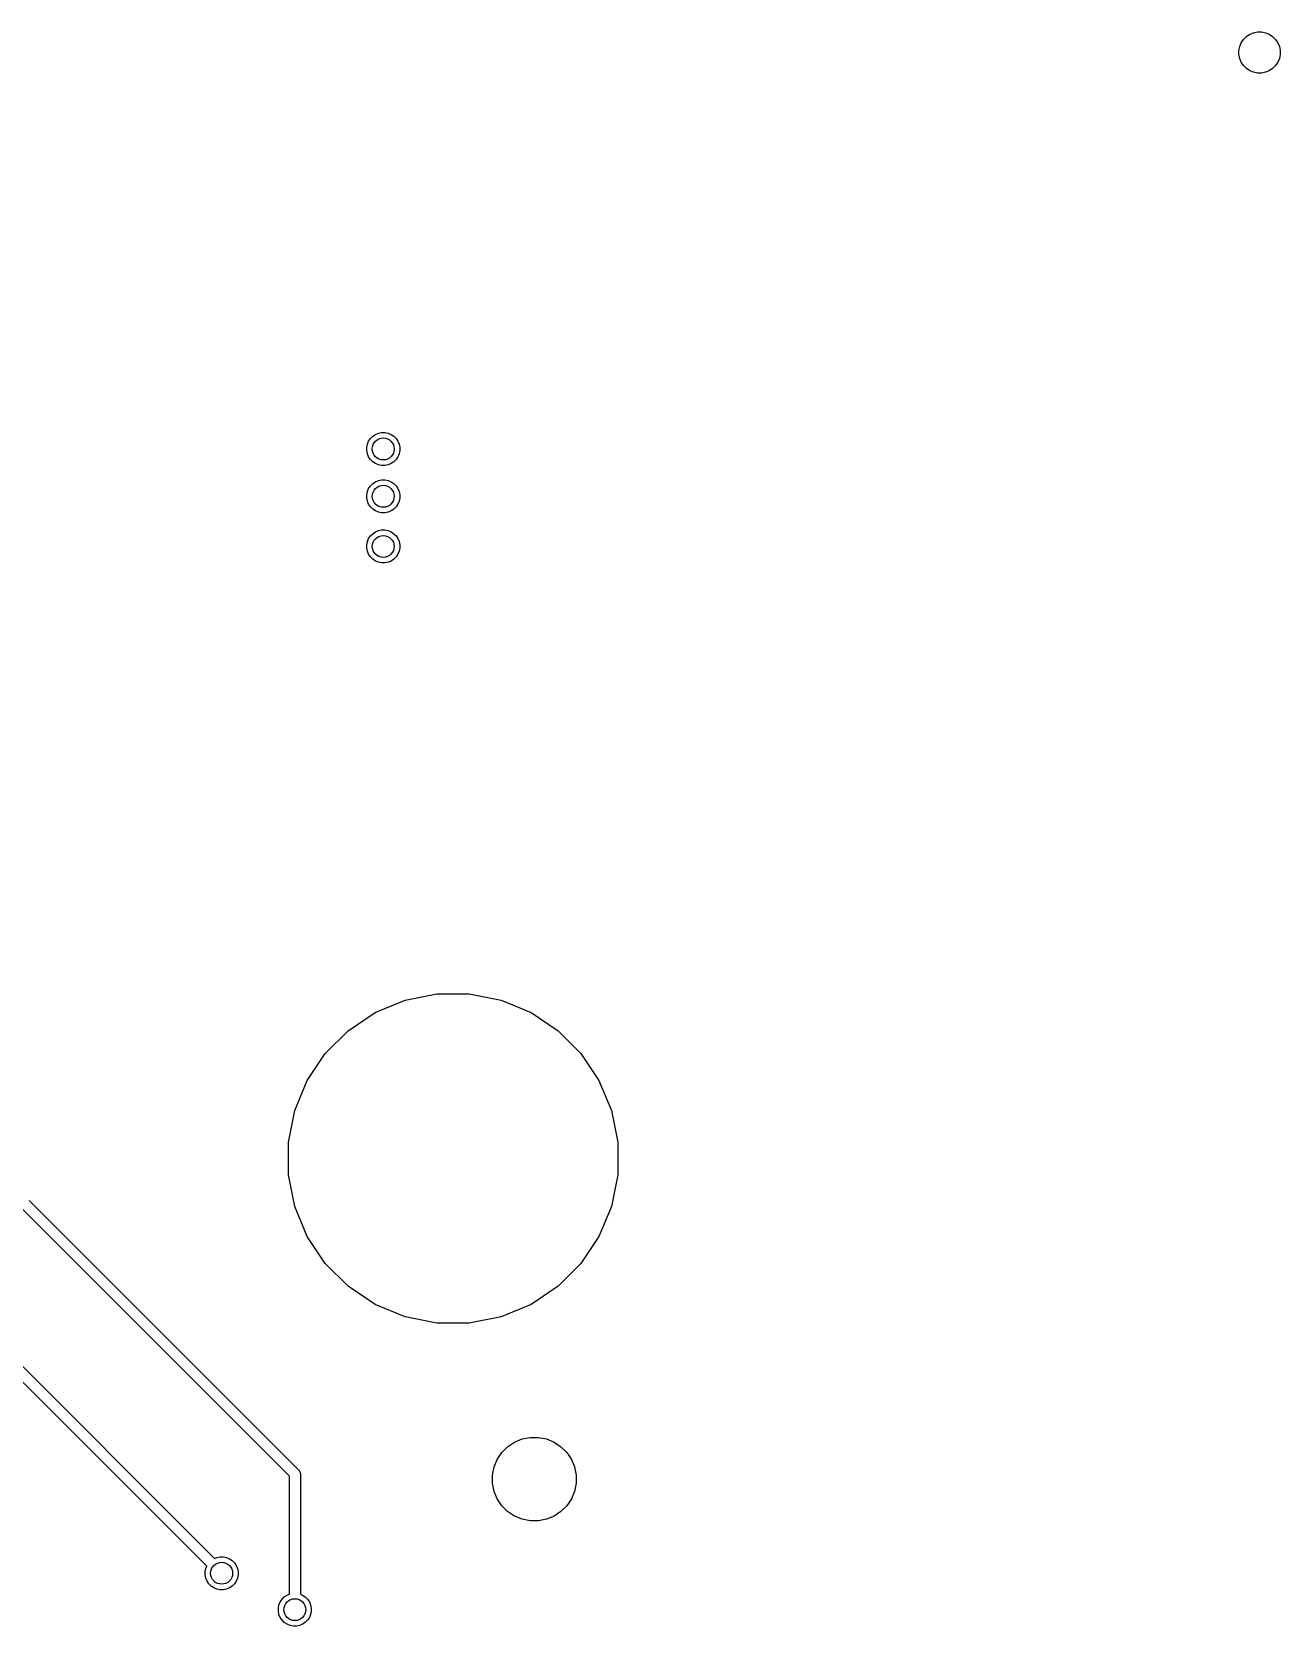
# Model space of a CAD drawing. Extents: x 71 to 174, y -171 to -82.
# Drawn here: x 150.94 to 173.7, y -111.39 to -82.33 of the extents above; entities that cross this region are included whole.
import ezdxf

# ---------------------------------------------------------------- set-up
doc = ezdxf.new("R2010")
doc.units = 0
doc.header["$MEASUREMENT"] = 0
doc.layers.add('BLACK', color=7, linetype='CONTINUOUS')

msp = doc.modelspace()

# ---------------------------------------------------------------- linework, layer by layer
at = {"layer": 'BLACK', "linetype": 'CONTINUOUS'}
for p, q in [((172.962, -82.5963), (172.991, -82.5281)), ((172.991, -82.5281), (173.032, -82.4666)), ((173.032, -82.4666), (173.084, -82.4144)), ((173.084, -82.4144), (173.145, -82.3734)), ((173.145, -82.3734), (173.214, -82.3451)), ((173.214, -82.3451), (173.286, -82.3307)), ((173.286, -82.3307), (173.36, -82.3307)), ((173.36, -82.3307), (173.432, -82.3451)), ((173.432, -82.3451), (173.501, -82.3734)), ((173.501, -82.3734), (173.562, -82.4144)), ((173.562, -82.4144), (173.614, -82.4666)), ((173.614, -82.4666), (173.655, -82.5281)), ((173.655, -82.5281), (173.684, -82.5963)), ((172.948, -82.6688), (172.962, -82.5963)), ((172.948, -82.7426), (172.948, -82.6688)), ((172.962, -82.8151), (172.948, -82.7426)), ((172.991, -82.8833), (172.962, -82.8151)), ((173.684, -82.8151), (173.655, -82.8833)), ((173.684, -82.5963), (173.698, -82.6688)), ((173.698, -82.7426), (173.684, -82.8151)), ((173.698, -82.6688), (173.698, -82.7426)), ((173.032, -82.9447), (172.991, -82.8833)), ((173.084, -82.997), (173.032, -82.9447)), ((173.145, -83.038), (173.084, -82.997)), ((173.214, -83.0663), (173.145, -83.038)), ((173.286, -83.0807), (173.214, -83.0663)), ((173.36, -83.0807), (173.286, -83.0807)), ((173.432, -83.0663), (173.36, -83.0807)), ((173.501, -83.038), (173.432, -83.0663)), ((173.562, -82.997), (173.501, -83.038)), ((173.614, -82.9447), (173.562, -82.997)), ((173.655, -82.8833), (173.614, -82.9447)), ((157.061, -89.8462), (157.083, -89.7916)), ((157.083, -89.7916), (157.116, -89.7424)), ((157.116, -89.7424), (157.158, -89.7007)), ((157.158, -89.7007), (157.207, -89.6678)), ((157.207, -89.6678), (157.262, -89.6452)), ((157.262, -89.6452), (157.32, -89.6337)), ((157.32, -89.6337), (157.379, -89.6337)), ((157.379, -89.6337), (157.437, -89.6452)), ((157.437, -89.6452), (157.491, -89.6678)), ((157.491, -89.6678), (157.54, -89.7007)), ((157.54, -89.7007), (157.582, -89.7424)), ((157.582, -89.7424), (157.615, -89.7916)), ((157.615, -89.7916), (157.638, -89.8462)), ((157.049, -89.9041), (157.061, -89.8462)), ((157.049, -89.9632), (157.049, -89.9041)), ((157.061, -90.0212), (157.049, -89.9632)), ((157.083, -90.0758), (157.061, -90.0212)), ((157.116, -90.1249), (157.083, -90.0758)), ((157.615, -90.0758), (157.582, -90.1249)), ((157.638, -90.0212), (157.615, -90.0758)), ((157.638, -89.8462), (157.649, -89.9041)), ((157.649, -89.9632), (157.638, -90.0212)), ((157.649, -89.9041), (157.649, -89.9632)), ((157.158, -90.1667), (157.116, -90.1249)), ((157.207, -90.1995), (157.158, -90.1667)), ((157.262, -90.2222), (157.207, -90.1995)), ((157.32, -90.2337), (157.262, -90.2222)), ((157.379, -90.2337), (157.32, -90.2337)), ((157.437, -90.2222), (157.379, -90.2337)), ((157.491, -90.1995), (157.437, -90.2222)), ((157.54, -90.1667), (157.491, -90.1995)), ((157.582, -90.1249), (157.54, -90.1667)), ((157.061, -90.7098), (157.083, -90.6552)), ((157.083, -90.6552), (157.116, -90.606)), ((157.116, -90.606), (157.158, -90.5643)), ((157.158, -90.5643), (157.207, -90.5314)), ((157.207, -90.5314), (157.262, -90.5088)), ((157.262, -90.5088), (157.32, -90.4973)), ((157.32, -90.4973), (157.379, -90.4973)), ((157.379, -90.4973), (157.437, -90.5088)), ((157.437, -90.5088), (157.491, -90.5314)), ((157.491, -90.5314), (157.54, -90.5643)), ((157.54, -90.5643), (157.582, -90.606)), ((157.582, -90.606), (157.615, -90.6552)), ((157.615, -90.6552), (157.638, -90.7098)), ((157.049, -90.7677), (157.061, -90.7098)), ((157.049, -90.8268), (157.049, -90.7677)), ((157.061, -90.8848), (157.049, -90.8268)), ((157.083, -90.9394), (157.061, -90.8848)), ((157.116, -90.9885), (157.083, -90.9394)), ((157.615, -90.9394), (157.582, -90.9885)), ((157.638, -90.8848), (157.615, -90.9394)), ((157.638, -90.7098), (157.649, -90.7677)), ((157.649, -90.8268), (157.638, -90.8848)), ((157.649, -90.7677), (157.649, -90.8268)), ((157.158, -91.0303), (157.116, -90.9885)), ((157.207, -91.0631), (157.158, -91.0303)), ((157.262, -91.0858), (157.207, -91.0631)), ((157.32, -91.0973), (157.262, -91.0858)), ((157.379, -91.0973), (157.32, -91.0973)), ((157.437, -91.0858), (157.379, -91.0973)), ((157.491, -91.0631), (157.437, -91.0858)), ((157.54, -91.0303), (157.491, -91.0631)), ((157.582, -90.9885), (157.54, -91.0303)), ((157.083, -91.5696), (157.116, -91.5204)), ((157.116, -91.5204), (157.158, -91.4787)), ((157.158, -91.4787), (157.207, -91.4458)), ((157.207, -91.4458), (157.262, -91.4232)), ((157.262, -91.4232), (157.32, -91.4117)), ((157.32, -91.4117), (157.379, -91.4117)), ((157.379, -91.4117), (157.437, -91.4232)), ((157.437, -91.4232), (157.491, -91.4458)), ((157.491, -91.4458), (157.54, -91.4787)), ((157.54, -91.4787), (157.582, -91.5204)), ((157.582, -91.5204), (157.615, -91.5696)), ((157.049, -91.6821), (157.061, -91.6242)), ((157.049, -91.7412), (157.049, -91.6821)), ((157.061, -91.7992), (157.049, -91.7412)), ((157.061, -91.6242), (157.083, -91.5696)), ((157.083, -91.8538), (157.061, -91.7992)), ((157.615, -91.5696), (157.638, -91.6242)), ((157.638, -91.7992), (157.615, -91.8538)), ((157.638, -91.6242), (157.649, -91.6821)), ((157.649, -91.7412), (157.638, -91.7992)), ((157.649, -91.6821), (157.649, -91.7412)), ((157.116, -91.9029), (157.083, -91.8538)), ((157.158, -91.9447), (157.116, -91.9029)), ((157.207, -91.9775), (157.158, -91.9447)), ((157.262, -92.0002), (157.207, -91.9775)), ((157.32, -92.0117), (157.262, -92.0002)), ((157.379, -92.0117), (157.32, -92.0117)), ((157.437, -92.0002), (157.379, -92.0117)), ((157.491, -91.9775), (157.437, -92.0002)), ((157.54, -91.9447), (157.491, -91.9775)), ((157.582, -91.9029), (157.54, -91.9447)), ((157.615, -91.8538), (157.582, -91.9029)), ((157.748, -99.9853), (158.328, -99.87)), ((158.328, -99.87), (158.918, -99.87)), ((158.918, -99.87), (159.498, -99.9853)), ((156.711, -100.54), (157.202, -100.211)), ((157.202, -100.211), (157.748, -99.9853)), ((159.498, -99.9853), (160.044, -100.211)), ((160.044, -100.211), (160.535, -100.54)), ((156.293, -100.958), (156.711, -100.54)), ((160.535, -100.54), (160.953, -100.958)), ((155.964, -101.449), (156.293, -100.958)), ((160.953, -100.958), (161.282, -101.449)), ((155.738, -101.995), (155.964, -101.449)), ((161.282, -101.449), (161.508, -101.995)), ((155.623, -102.575), (155.738, -101.995)), ((161.508, -101.995), (161.623, -102.575)), ((155.623, -103.165), (155.623, -102.575)), ((161.623, -102.575), (161.623, -103.165)), ((147.214, -103.102), (154.273, -110.16)), ((155.738, -103.745), (155.623, -103.165)), ((161.623, -103.165), (161.508, -103.745)), ((154.132, -110.302), (147.092, -103.262)), ((150.894, -103.635), (155.805, -108.546)), ((155.964, -104.291), (155.738, -103.745)), ((161.508, -103.745), (161.282, -104.291)), ((155.638, -108.662), (150.753, -103.777)), ((156.293, -104.782), (155.964, -104.291)), ((161.282, -104.291), (160.953, -104.782)), ((156.711, -105.2), (156.293, -104.782)), ((160.953, -104.782), (160.535, -105.2)), ((157.202, -105.529), (156.711, -105.2)), ((160.535, -105.2), (160.044, -105.529)), ((157.748, -105.755), (157.202, -105.529)), ((158.328, -105.87), (157.748, -105.755)), ((159.498, -105.755), (158.918, -105.87)), ((160.044, -105.529), (159.498, -105.755)), ((158.918, -105.87), (158.328, -105.87)), ((159.617, -108.124), (159.742, -108.04)), ((159.742, -108.04), (159.881, -107.983)), ((159.881, -107.983), (160.028, -107.954)), ((160.028, -107.954), (160.178, -107.954)), ((160.178, -107.954), (160.325, -107.983)), ((160.325, -107.983), (160.464, -108.04)), ((160.464, -108.04), (160.589, -108.124)), ((159.37, -108.493), (159.428, -108.355)), ((159.428, -108.355), (159.511, -108.23)), ((159.511, -108.23), (159.617, -108.124)), ((160.589, -108.124), (160.695, -108.23)), ((160.695, -108.23), (160.778, -108.355)), ((160.778, -108.355), (160.836, -108.493)), ((155.638, -110.665), (155.638, -108.662)), ((155.805, -108.546), (155.809, -108.549)), ((155.809, -108.549), (155.821, -108.564)), ((155.821, -108.564), (155.825, -108.571)), ((155.825, -108.571), (155.83, -108.582)), ((155.83, -108.582), (155.835, -108.599)), ((155.835, -108.599), (155.836, -108.601)), ((155.836, -108.601), (155.838, -108.615)), ((155.838, -108.615), (155.838, -108.615)), ((155.838, -108.615), (155.838, -108.62)), ((155.838, -108.62), (155.838, -108.625)), ((155.838, -108.625), (155.838, -110.811)), ((159.341, -108.641), (159.37, -108.493)), ((159.341, -108.791), (159.341, -108.641)), ((160.836, -108.493), (160.865, -108.641)), ((160.865, -108.641), (160.865, -108.791)), ((159.37, -108.938), (159.341, -108.791)), ((159.428, -109.077), (159.37, -108.938)), ((160.836, -108.938), (160.778, -109.077)), ((160.865, -108.791), (160.836, -108.938)), ((159.511, -109.201), (159.428, -109.077)), ((159.617, -109.308), (159.511, -109.201)), ((160.695, -109.201), (160.589, -109.308)), ((160.778, -109.077), (160.695, -109.201)), ((159.742, -109.391), (159.617, -109.308)), ((159.881, -109.448), (159.742, -109.391)), ((160.028, -109.478), (159.881, -109.448)), ((160.178, -109.478), (160.028, -109.478)), ((160.325, -109.448), (160.178, -109.478)), ((160.464, -109.391), (160.325, -109.448)), ((160.589, -109.308), (160.464, -109.391)), ((154.273, -110.16), (154.315, -110.143)), ((154.315, -110.143), (154.373, -110.131)), ((154.373, -110.131), (154.432, -110.131)), ((154.432, -110.131), (154.49, -110.143)), ((154.49, -110.143), (154.545, -110.166)), ((154.103, -110.402), (154.114, -110.344)), ((154.103, -110.461), (154.103, -110.402)), ((154.114, -110.344), (154.132, -110.302)), ((154.545, -110.166), (154.594, -110.198)), ((154.594, -110.198), (154.636, -110.24)), ((154.636, -110.24), (154.669, -110.289)), ((154.669, -110.289), (154.691, -110.344)), ((154.691, -110.344), (154.703, -110.402)), ((154.703, -110.402), (154.703, -110.461)), ((154.114, -110.519), (154.103, -110.461)), ((154.137, -110.574), (154.114, -110.519)), ((154.17, -110.623), (154.137, -110.574)), ((154.211, -110.665), (154.17, -110.623)), ((154.261, -110.697), (154.211, -110.665)), ((154.315, -110.72), (154.261, -110.697)), ((154.373, -110.731), (154.315, -110.72)), ((154.432, -110.731), (154.373, -110.731)), ((154.49, -110.72), (154.432, -110.731)), ((154.545, -110.697), (154.49, -110.72)), ((154.594, -110.665), (154.545, -110.697)), ((154.636, -110.623), (154.594, -110.665)), ((154.669, -110.574), (154.636, -110.623)), ((154.691, -110.519), (154.669, -110.574)), ((154.703, -110.461), (154.691, -110.519)), ((155.638, -110.811), (155.638, -110.665)), ((155.638, -110.665), (155.638, -110.665)), ((155.438, -111.065), (155.449, -111.007)), ((155.449, -111.007), (155.472, -110.953)), ((155.472, -110.953), (155.504, -110.903)), ((155.504, -110.903), (155.546, -110.862)), ((155.546, -110.862), (155.595, -110.829)), ((155.595, -110.829), (155.638, -110.811)), ((155.838, -110.811), (155.88, -110.829)), ((155.88, -110.829), (155.929, -110.862)), ((155.929, -110.862), (155.971, -110.903)), ((155.971, -110.903), (156.003, -110.953)), ((156.003, -110.953), (156.026, -111.007)), ((156.026, -111.007), (156.038, -111.065)), ((155.438, -111.124), (155.438, -111.065)), ((155.449, -111.182), (155.438, -111.124)), ((155.472, -111.237), (155.449, -111.182)), ((155.504, -111.286), (155.472, -111.237)), ((155.546, -111.328), (155.504, -111.286)), ((155.971, -111.286), (155.929, -111.328)), ((156.003, -111.237), (155.971, -111.286)), ((156.026, -111.182), (156.003, -111.237)), ((156.038, -111.124), (156.026, -111.182)), ((156.038, -111.065), (156.038, -111.124)), ((155.595, -111.36), (155.546, -111.328)), ((155.65, -111.383), (155.595, -111.36)), ((155.708, -111.395), (155.65, -111.383)), ((155.767, -111.395), (155.708, -111.395)), ((155.825, -111.383), (155.767, -111.395)), ((155.88, -111.36), (155.825, -111.383)), ((155.929, -111.328), (155.88, -111.36))]:
    msp.add_line(p, q, dxfattribs=at)
at = {"layer": 'BLACK'}
for centre in [(157.349, -89.9337), (157.349, -90.7973), (157.349, -91.7117), (154.403, -110.431), (155.738, -111.095)]:
    msp.add_circle(centre, 0.2, dxfattribs=at)

doc.saveas('drawing.dxf')
